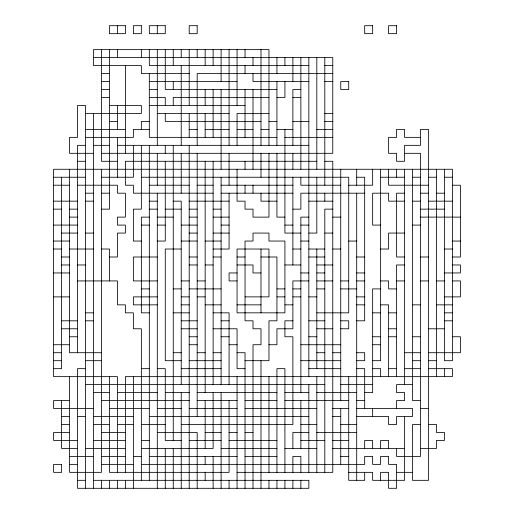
<?xml version="1.0" encoding="UTF-8"?>
<svg xmlns="http://www.w3.org/2000/svg" width="514" height="514" viewBox="0 0 514 514"><rect width="100%" height="100%" fill="white"/><g stroke="black" fill="none" stroke-linecap="round" stroke-linejoin="round"><path stroke-width="0.77" d="M93.497 57.607L332.77 57.607L332.77 153.313L101.47 153.313M308.843 65.58L149.323 65.58L149.323 49.627M324.797 65.58L332.77 65.58M101.47 73.553L109.443 73.553M189.203 73.553L141.35 73.553L141.35 65.58L93.497 65.58L93.497 49.627L268.963 49.627L268.963 145.34M332.77 73.553L197.183 73.553L197.183 145.34M101.47 81.533L109.443 81.533M149.323 81.533L237.063 81.533M308.843 81.533L253.01 81.533L253.01 73.553M324.797 81.533L332.77 81.533M101.47 89.507L109.443 89.507M149.323 89.507L157.303 89.507M276.937 89.507L165.277 89.507L165.277 49.627M300.87 89.507L292.89 89.507L292.89 145.34M101.47 97.48L109.443 97.48M149.323 97.48L165.277 97.48L165.277 105.46M268.963 97.48L173.257 97.48L173.257 105.46M276.937 97.48L284.917 97.48L284.917 81.533M292.89 97.48L300.87 97.48M109.443 105.46L141.35 105.46L141.35 113.433L85.517 113.433M149.323 105.46L245.037 105.46M157.303 113.433L229.083 113.433M268.963 113.433L237.063 113.433L237.063 145.34M324.797 113.433L332.77 113.433M109.443 121.413L117.423 121.413M149.323 121.413L141.35 121.413L141.35 129.387M260.99 121.413L165.277 121.413L165.277 113.433M268.963 121.413L276.937 121.413M292.89 121.413L308.843 121.413M324.797 121.413L332.77 121.413M85.517 129.387L125.397 129.387M149.323 129.387L133.377 129.387L133.377 137.36L85.517 137.36M189.203 129.387L197.183 129.387M205.157 129.387L229.083 129.387M237.063 129.387L253.01 129.387M260.99 129.387L268.963 129.387M276.937 129.387L292.89 129.387M316.817 129.387L332.77 129.387M276.937 137.36L149.323 137.36L149.323 73.553M284.917 137.36L332.77 137.36M420.503 137.36L404.557 137.36L404.557 129.387L396.577 129.387L396.577 137.36L388.603 137.36L388.603 153.313L396.577 153.313L396.577 161.287L404.557 161.287L404.557 145.34L420.503 145.34L420.503 129.387L428.483 129.387L428.483 480.327L412.53 480.327L412.53 424.493L420.503 424.493M85.517 145.34L77.543 145.34L77.543 352.713M93.497 145.34L109.443 145.34M117.423 145.34L308.843 145.34M93.497 153.313L69.57 153.313L69.57 137.36L77.543 137.36L77.543 105.46L85.517 105.46L85.517 488.3M404.557 153.313L420.503 153.313L420.503 456.393L396.577 456.393L396.577 448.42M77.543 161.287L85.517 161.287M117.423 161.287L101.47 161.287L101.47 49.627M316.817 161.287L125.397 161.287L125.397 185.22L133.377 185.22L133.377 193.193L213.13 193.193M324.797 161.287L332.77 161.287L332.77 472.347L237.063 472.347M53.617 177.24L85.517 177.24M101.47 177.24L133.377 177.24L133.377 145.34M141.35 177.24L348.723 177.24L348.723 312.833L316.817 312.833M356.697 177.24L364.677 177.24L364.677 320.807L356.697 320.807M380.623 177.24L404.557 177.24M412.53 177.24L420.503 177.24M428.483 177.24L436.457 177.24M444.43 177.24L452.41 177.24M53.617 185.22L69.57 185.22M77.543 185.22L117.423 185.22L117.423 193.193L125.397 193.193L125.397 217.12L117.423 217.12L117.423 225.093L125.397 225.093L125.397 233.073L117.423 233.073L117.423 257L109.443 257M149.323 185.22L189.203 185.22M197.183 185.22L213.13 185.22M221.11 185.22L292.89 185.22M340.743 185.22L300.87 185.22L300.87 177.24M348.723 185.22L372.65 185.22L372.65 169.267M428.483 185.22L388.603 185.22L388.603 169.267M452.41 185.22L460.383 185.22L460.383 257L452.41 257M85.517 193.193L93.497 193.193M101.47 193.193L109.443 193.193M221.11 193.193L292.89 193.193M364.677 193.193L300.87 193.193L300.87 209.147L292.89 209.147M404.557 193.193L396.577 193.193L396.577 257L404.557 257M420.503 193.193L428.483 193.193M436.457 193.193L444.43 193.193M53.617 201.167L77.543 201.167M85.517 201.167L93.497 201.167M149.323 201.167L157.303 201.167M173.257 201.167L181.23 201.167L181.23 384.613M189.203 201.167L229.083 201.167M276.937 201.167L260.99 201.167L260.99 193.193M308.843 201.167L332.77 201.167M404.557 201.167L388.603 201.167L388.603 193.193L372.65 193.193L372.65 225.093L380.623 225.093M412.53 201.167L420.503 201.167M428.483 201.167L452.41 201.167M53.617 209.147L61.59 209.147M69.57 209.147L77.543 209.147M101.47 209.147L109.443 209.147L109.443 49.627M149.323 209.147L157.303 209.147M165.277 209.147L181.23 209.147M189.203 209.147L197.183 209.147M213.13 209.147L221.11 209.147M332.77 209.147L324.797 209.147L324.797 472.347M420.503 209.147L444.43 209.147M69.57 217.12L77.543 217.12M149.323 217.12L141.35 217.12L141.35 312.833L149.323 312.833M157.303 217.12L173.257 217.12M189.203 217.12L197.183 217.12M213.13 217.12L229.083 217.12M284.917 217.12L276.937 217.12L276.937 153.313M308.843 217.12L300.87 217.12L300.87 392.587M332.77 217.12L340.743 217.12M420.503 217.12L460.383 217.12M53.617 225.093L77.543 225.093M141.35 225.093L149.323 225.093M157.303 225.093L165.277 225.093M181.23 225.093L197.183 225.093M221.11 225.093L229.083 225.093M284.917 225.093L292.89 225.093M300.87 225.093L308.843 225.093M412.53 225.093L420.503 225.093M61.59 233.073L77.543 233.073M85.517 233.073L93.497 233.073M189.203 233.073L197.183 233.073M213.13 233.073L229.083 233.073M300.87 233.073L284.917 233.073L284.917 129.387M308.843 233.073L316.817 233.073L316.817 177.24M324.797 233.073L332.77 233.073M404.557 233.073L388.603 233.073L388.603 249.027L380.623 249.027M53.617 241.047L69.57 241.047M141.35 241.047L133.377 241.047L133.377 209.147L141.35 209.147L141.35 145.34M157.303 241.047L165.277 241.047L165.277 161.287M181.23 241.047L197.183 241.047M205.157 241.047L221.11 241.047M300.87 241.047L308.843 241.047M348.723 241.047L356.697 241.047M452.41 241.047L460.383 241.047M53.617 249.027L61.59 249.027M69.57 249.027L93.497 249.027M101.47 249.027L109.443 249.027L109.443 280.927M181.23 249.027L165.277 249.027L165.277 360.687L181.23 360.687M213.13 249.027L229.083 249.027L229.083 193.193M292.89 249.027L300.87 249.027M308.843 249.027L324.797 249.027M332.77 249.027L340.743 249.027M444.43 249.027L452.41 249.027M61.59 257L69.57 257M157.303 257L133.377 257L133.377 280.927L157.303 280.927M189.203 257L197.183 257M213.13 257L221.11 257M237.063 257L245.037 257M260.99 257L276.937 257L276.937 320.807L268.963 320.807L268.963 360.687L245.037 360.687M308.843 257L324.797 257M356.697 257L364.677 257M420.503 257L428.483 257M61.59 264.973L69.57 264.973M77.543 264.973L85.517 264.973M189.203 264.973L197.183 264.973M205.157 264.973L213.13 264.973M237.063 264.973L253.01 264.973L253.01 272.953L260.99 272.953M284.917 264.973L300.87 264.973M316.817 264.973L332.77 264.973M404.557 264.973L396.577 264.973L396.577 376.64M452.41 264.973L460.383 264.973L460.383 272.953L444.43 272.953M53.617 272.953L69.57 272.953M237.063 272.953L229.083 272.953L229.083 280.927L237.063 280.927M300.87 272.953L308.843 272.953M316.817 272.953L324.797 272.953M356.697 272.953L364.677 272.953M77.543 280.927L117.423 280.927L117.423 304.853L125.397 304.853L125.397 312.833L133.377 312.833L133.377 328.78L141.35 328.78L141.35 480.327M181.23 280.927L189.203 280.927M197.183 280.927L205.157 280.927M308.843 280.927L292.89 280.927L292.89 328.78L276.937 328.78L276.937 344.733L268.963 344.733M316.817 280.927L332.77 280.927M340.743 280.927L348.723 280.927M356.697 280.927L364.677 280.927M380.623 280.927L388.603 280.927L388.603 288.907L396.577 288.907M396.577 280.927L404.557 280.927M420.503 280.927L428.483 280.927M436.457 280.927L444.43 280.927M452.41 280.927L460.383 280.927L460.383 296.88L444.43 296.88M141.35 288.907L149.323 288.907M173.257 288.907L181.23 288.907M189.203 288.907L221.11 288.907M276.937 288.907L284.917 288.907M292.89 288.907L300.87 288.907M316.817 288.907L324.797 288.907M340.743 288.907L356.697 288.907M380.623 288.907L372.65 288.907L372.65 392.587L364.677 392.587M53.617 296.88L69.57 296.88M157.303 296.88L133.377 296.88L133.377 304.853L157.303 304.853M181.23 296.88L189.203 296.88M197.183 296.88L205.157 296.88M245.037 296.88L268.963 296.88L268.963 249.027L237.063 249.027L237.063 312.833L284.917 312.833L284.917 241.047L268.963 241.047L268.963 233.073L253.01 233.073L253.01 241.047L245.037 241.047L245.037 320.807L253.01 320.807L253.01 328.78L260.99 328.78L260.99 344.733L253.01 344.733L253.01 488.3M276.937 296.88L284.917 296.88M292.89 296.88L300.87 296.88M308.843 296.88L316.817 296.88M356.697 296.88L364.677 296.88M181.23 304.853L189.203 304.853M205.157 304.853L221.11 304.853M237.063 304.853L260.99 304.853M284.917 304.853L292.89 304.853M356.697 304.853L364.677 304.853M380.623 304.853L388.603 304.853L388.603 376.64M412.53 304.853L420.503 304.853M436.457 304.853L452.41 304.853M85.517 312.833L93.497 312.833M173.257 312.833L189.203 312.833M213.13 312.833L229.083 312.833L229.083 384.613M372.65 312.833L380.623 312.833M388.603 312.833L396.577 312.833M444.43 312.833L452.41 312.833M61.59 320.807L77.543 320.807M85.517 320.807L93.497 320.807M181.23 320.807L197.183 320.807M221.11 320.807L229.083 320.807M292.89 320.807L284.917 320.807L284.917 336.76L292.89 336.76L292.89 424.493L181.23 424.493M308.843 320.807L324.797 320.807M340.743 320.807L348.723 320.807L348.723 328.78L340.743 328.78M444.43 320.807L452.41 320.807M61.59 328.78L77.543 328.78M181.23 328.78L197.183 328.78M213.13 328.78L237.063 328.78L237.063 368.66L245.037 368.66M316.817 328.78L332.77 328.78M388.603 328.78L396.577 328.78M428.483 328.78L444.43 328.78M69.57 336.76L77.543 336.76M189.203 336.76L197.183 336.76M221.11 336.76L229.083 336.76M308.843 336.76L316.817 336.76M372.65 336.76L380.623 336.76M388.603 336.76L396.577 336.76M412.53 336.76L420.503 336.76M452.41 336.76L460.383 336.76L460.383 352.713L428.483 352.713M53.617 344.733L69.57 344.733M189.203 344.733L197.183 344.733M229.083 344.733L237.063 344.733M300.87 344.733L340.743 344.733M372.65 344.733L380.623 344.733M53.617 352.713L61.59 352.713M101.47 352.713L69.57 352.713L69.57 169.267M173.257 352.713L181.23 352.713M197.183 352.713L205.157 352.713M213.13 352.713L221.11 352.713M237.063 352.713L245.037 352.713L245.037 488.3M316.817 352.713L324.797 352.713M332.77 352.713L340.743 352.713M356.697 352.713L364.677 352.713L364.677 360.687L356.697 360.687M404.557 352.713L420.503 352.713M53.617 360.687L61.59 360.687M85.517 360.687L101.47 360.687M189.203 360.687L221.11 360.687M300.87 360.687L340.743 360.687M372.65 360.687L380.623 360.687L380.623 169.267M412.53 360.687L420.503 360.687M428.483 360.687L436.457 360.687M53.617 368.66L61.59 368.66L61.59 177.24M85.517 368.66L77.543 368.66L77.543 488.3L308.843 488.3L308.843 480.327L93.497 480.327M141.35 368.66L149.323 368.66M157.303 368.66L165.277 368.66L165.277 440.447L181.23 440.447M181.23 368.66L221.11 368.66M308.843 368.66L340.743 368.66M356.697 368.66L364.677 368.66L364.677 408.54M372.65 368.66L380.623 368.66L380.623 376.64M388.603 368.66L396.577 368.66M404.557 368.66L420.503 368.66M428.483 368.66L452.41 368.66L452.41 376.64L125.397 376.64L125.397 472.347M85.517 384.613L324.797 384.613M340.743 384.613L372.65 384.613M412.53 384.613L396.577 384.613L396.577 392.587L404.557 392.587L404.557 400.567L396.577 400.567L396.577 408.54M93.497 392.587L109.443 392.587M117.423 392.587L157.303 392.587M165.277 392.587L189.203 392.587M197.183 392.587L276.937 392.587M284.917 392.587L308.843 392.587M316.817 392.587L356.697 392.587M69.57 400.567L53.617 400.567L53.617 408.54L93.497 408.54M101.47 400.567L189.203 400.567M197.183 400.567L237.063 400.567M245.037 400.567L276.937 400.567M284.917 400.567L348.723 400.567M356.697 400.567L364.677 400.567M420.503 400.567L412.53 400.567L412.53 169.267M109.443 408.54L149.323 408.54M157.303 408.54L181.23 408.54M189.203 408.54L237.063 408.54M245.037 408.54L316.817 408.54M332.77 408.54L348.723 408.54M356.697 408.54L412.53 408.54L412.53 416.52L396.577 416.52L396.577 424.493L388.603 424.493L388.603 416.52L356.697 416.52M420.503 408.54L428.483 408.54M61.59 416.52L69.57 416.52M77.543 416.52L85.517 416.52M93.497 416.52L133.377 416.52M149.323 416.52L308.843 416.52M332.77 416.52L340.743 416.52M61.59 424.493L69.57 424.493M93.497 424.493L109.443 424.493M117.423 424.493L133.377 424.493M141.35 424.493L165.277 424.493M300.87 424.493L316.817 424.493M340.743 424.493L356.697 424.493M428.483 424.493L436.457 424.493L436.457 432.467L444.43 432.467L444.43 440.447L436.457 440.447L436.457 448.42L420.503 448.42M69.57 432.467L53.617 432.467L53.617 440.447L77.543 440.447M101.47 432.467L125.397 432.467M157.303 432.467L197.183 432.467L197.183 488.3M205.157 432.467L221.11 432.467M229.083 432.467L237.063 432.467M245.037 432.467L253.01 432.467M308.843 432.467L292.89 432.467L292.89 448.42M316.817 432.467L356.697 432.467M93.497 440.447L125.397 440.447M141.35 440.447L149.323 440.447M189.203 440.447L221.11 440.447M229.083 440.447L276.937 440.447M300.87 440.447L324.797 440.447M332.77 440.447L348.723 440.447M77.543 448.42L61.59 448.42L61.59 400.567M85.517 448.42L125.397 448.42M141.35 448.42L213.13 448.42L213.13 392.587M221.11 448.42L276.937 448.42M284.917 448.42L316.817 448.42M332.77 448.42L404.557 448.42M69.57 456.393L93.497 456.393M101.47 456.393L125.397 456.393M133.377 456.393L141.35 456.393M149.323 456.393L237.063 456.393M245.037 456.393L276.937 456.393M340.743 456.393L348.723 456.393M69.57 464.373L77.543 464.373M101.47 464.373L133.377 464.373M141.35 464.373L364.677 464.373L364.677 456.393L372.65 456.393L372.65 464.373L380.623 464.373L380.623 456.393L388.603 456.393L388.603 464.373L396.577 464.373L396.577 488.3L388.603 488.3L388.603 472.347L380.623 472.347L380.623 480.327M348.723 472.347L372.65 472.347L372.65 480.327L404.557 480.327L404.557 416.52M396.577 472.347L412.53 472.347M77.543 480.327L85.517 480.327M444.43 169.267L444.43 360.687L452.41 360.687L452.41 169.267L53.617 169.267L53.617 376.64L117.423 376.64L117.423 472.347M444.43 368.66L444.43 376.64M436.457 169.267L436.457 376.64M404.557 169.267L404.557 384.613M396.577 169.267L396.577 177.24M388.603 448.42L388.603 440.447L380.623 440.447L380.623 448.42M372.65 408.54L372.65 416.52M372.65 448.42L372.65 440.447L364.677 440.447L364.677 448.42M364.677 472.347L364.677 480.327L348.723 480.327L348.723 376.64M356.697 169.267L356.697 185.22M356.697 193.193L356.697 480.327M340.743 169.267L340.743 400.567M340.743 408.54L340.743 464.373M324.797 57.607L324.797 185.22M324.797 193.193L324.797 201.167M316.817 57.607L316.817 169.267M316.817 249.027L316.817 368.66M316.817 376.64L316.817 472.347M308.843 57.607L308.843 376.64M308.843 384.613L308.843 472.347M300.87 57.607L300.87 169.267M300.87 400.567L300.87 448.42M300.87 472.347L300.87 456.393L292.89 456.393L292.89 472.347M300.87 480.327L300.87 488.3M292.89 57.607L292.89 81.533M292.89 153.313L292.89 169.267M292.89 177.24L292.89 264.973M292.89 480.327L292.89 488.3M284.917 57.607L284.917 65.58M284.917 472.347L284.917 368.66L276.937 368.66L276.937 472.347M284.917 480.327L284.917 488.3M276.937 57.607L276.937 73.553M276.937 81.533L276.937 145.34M276.937 480.327L276.937 488.3M268.963 153.313L268.963 217.12L253.01 217.12L253.01 209.147L245.037 209.147L245.037 201.167L237.063 201.167L237.063 169.267M268.963 376.64L268.963 472.347M268.963 480.327L268.963 488.3M260.99 49.627L260.99 145.34M260.99 153.313L260.99 177.24M260.99 249.027L260.99 312.833M260.99 360.687L260.99 488.3M253.01 57.607L253.01 65.58M253.01 89.507L253.01 169.267M253.01 185.22L253.01 193.193M245.037 49.627L245.037 57.607M245.037 65.58L245.037 73.553M245.037 89.507L245.037 137.36M245.037 161.287L245.037 169.267M245.037 185.22L245.037 193.193M237.063 49.627L237.063 105.46M237.063 376.64L237.063 488.3M229.083 49.627L229.083 145.34M229.083 153.313L229.083 185.22M229.083 400.567L229.083 472.347L109.443 472.347L109.443 376.64M229.083 480.327L229.083 488.3M221.11 49.627L221.11 81.533M221.11 89.507L221.11 169.267M221.11 177.24L221.11 384.613M221.11 392.587L221.11 488.3M213.13 49.627L213.13 65.58M213.13 89.507L213.13 137.36M213.13 161.287L213.13 384.613M213.13 456.393L213.13 488.3M205.157 49.627L205.157 65.58M205.157 89.507L205.157 105.46M205.157 113.433L205.157 137.36M205.157 161.287L205.157 392.587M205.157 400.567L205.157 448.42M205.157 456.393L205.157 464.373M205.157 472.347L205.157 480.327M197.183 49.627L197.183 57.607M197.183 153.313L197.183 416.52M189.203 49.627L189.203 105.46M189.203 113.433L189.203 137.36M189.203 145.34L189.203 488.3M181.23 49.627L181.23 57.607M181.23 65.58L181.23 145.34M181.23 153.313L181.23 193.193M181.23 392.587L181.23 488.3M173.257 49.627L173.257 65.58M173.257 81.533L173.257 89.507M173.257 145.34L173.257 440.447M173.257 448.42L173.257 488.3M165.277 145.34L165.277 153.313M165.277 448.42L165.277 488.3M157.303 25.7L157.303 33.673M157.303 49.627L157.303 145.34M157.303 153.313L157.303 185.22M157.303 193.193L157.303 488.3M149.323 145.34L149.323 480.327M141.35 49.627L141.35 57.607M133.377 376.64L133.377 488.3M125.397 65.58L125.397 153.313M125.397 480.327L125.397 488.3M117.423 25.7L117.423 33.673M117.423 49.627L117.423 57.607M117.423 105.46L117.423 129.387M117.423 137.36L117.423 177.24M117.423 480.327L117.423 488.3M109.443 480.327L109.443 488.3M101.47 169.267L101.47 472.347L69.57 472.347L69.57 376.64M101.47 480.327L101.47 488.3M93.497 113.433L93.497 488.3M125.397 25.7L109.443 25.7L109.443 33.673L125.397 33.673L125.397 25.7M141.35 25.7L133.377 25.7L133.377 33.673L141.35 33.673L141.35 25.7M165.277 25.7L149.323 25.7L149.323 33.673L165.277 33.673L165.277 25.7M197.183 25.7L189.203 25.7L189.203 33.673L197.183 33.673L197.183 25.7M372.65 25.7L364.677 25.7L364.677 33.673L372.65 33.673L372.65 25.7M396.577 25.7L388.603 25.7L388.603 33.673L396.577 33.673L396.577 25.7M348.723 81.533L340.743 81.533L340.743 89.507L348.723 89.507L348.723 81.533M61.59 464.373L53.617 464.373L53.617 472.347L61.59 472.347L61.59 464.373"/></g></svg>
